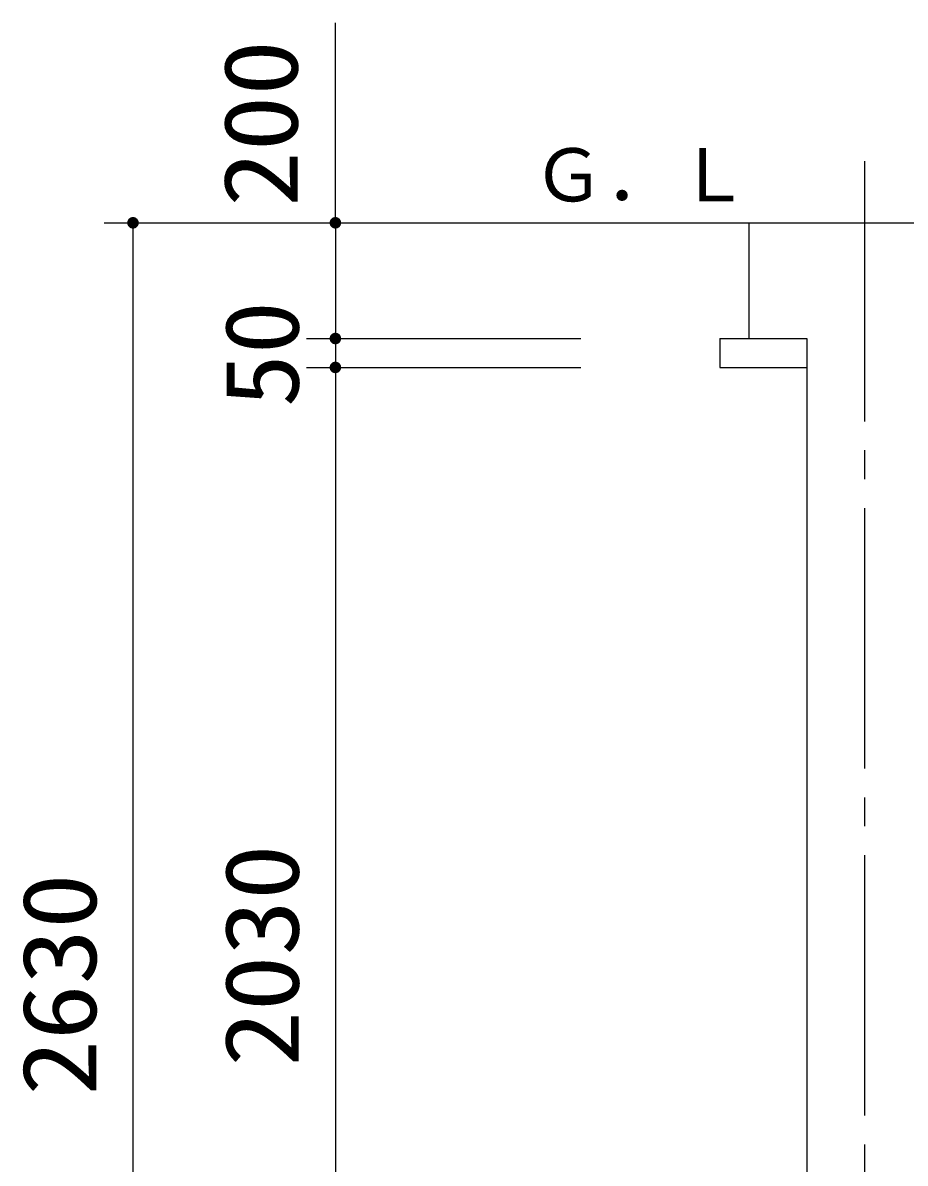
# Model space of a CAD drawing. Units: millimetres, scale not verified. Extents: x -14850 to 14850, y -10500 to 10500.
# Drawn here: x -2937 to -1411, y -5201 to -3229 of the extents above; entities that cross this region are included whole.
import ezdxf
from ezdxf.enums import TextEntityAlignment as Align

# ---------------------------------------------------------------- set-up
doc = ezdxf.new("R2010")
doc.units = ezdxf.units.MM
doc.header["$LTSCALE"] = 50
doc.linetypes.add('CHAIN2', pattern=[12, 9, -1, 1, -1])
doc.layers.add('0-0_機器', color=2, linetype='Continuous', lineweight=25)
doc.layers.add('0-5_製作', color=5, linetype='Continuous', lineweight=25)
doc.styles.add('ＭＳ ゴシック', font='')
doc.styles.get('ＭＳ ゴシック').set_extended_font_data('MS Gothic')

msp = doc.modelspace()

# ---------------------------------------------------------------- linework, layer by layer
at = {"layer": '0-0_機器', "linetype": 'CHAIN2'}
msp.add_line((-1481.57, -3468.2), (-1481.57, -6264.87), dxfattribs=at)
at = {"layer": '0-0_機器'}
for p, q in [((-2588.24, -3575), (1314.28, -3575)), ((-1681.57, -3575), (-1681.57, -3775)), ((-1731.57, -3775), (-1731.57, -3825)), ((-1731.57, -3775), (-1581.57, -3775)), ((-1581.57, -3775), (-1581.57, -5855)), ((-1731.57, -3825), (-1581.57, -3825))]:
    msp.add_line(p, q, dxfattribs=at)
at = {"layer": '0-5_製作', "color": 2}
for p, q in [((-2396.56, -3575), (-2396.56, -3229.28)), ((-2796.56, -3575), (-1971.91, -3575)), ((-2746.56, -3575), (-2746.56, -6205.01)), ((-2396.56, -3575), (-2396.56, -3775)), ((-2446.56, -3775), (-1971.91, -3775)), ((-2396.56, -3775), (-2396.56, -3825)), ((-2446.56, -3825), (-1971.91, -3825)), ((-2446.56, -3825), (-1971.91, -3825)), ((-2396.56, -3825), (-2396.56, -5855))]:
    msp.add_line(p, q, dxfattribs=at)
at = {"layer": '0-5_製作'}
for points in [[(-2754.27, -3568.63), (-2746.56, -3565), (-2746.56, -3575)], [(-2753.41, -3567.71), (-2746.56, -3565), (-2754.27, -3568.63)], [(-2752.44, -3566.91), (-2746.56, -3565), (-2753.41, -3567.71)], [(-2751.38, -3566.24), (-2746.56, -3565), (-2752.44, -3566.91)], [(-2750.24, -3565.71), (-2746.56, -3565), (-2751.38, -3566.24)], [(-2749.05, -3565.32), (-2746.56, -3565), (-2750.24, -3565.71)], [(-2747.82, -3565.08), (-2746.56, -3565), (-2749.05, -3565.32)], [(-2746.56, -3565), (-2736.56, -3575), (-2746.56, -3575)], [(-2746.56, -3565), (-2736.64, -3573.75), (-2736.56, -3575)], [(-2746.56, -3565), (-2736.88, -3572.52), (-2736.64, -3573.75)], [(-2746.56, -3565), (-2737.27, -3571.32), (-2736.88, -3572.52)], [(-2745.94, -3565.02), (-2737.27, -3571.32), (-2746.56, -3565)], [(-2744.69, -3565.18), (-2737.27, -3571.32), (-2745.94, -3565.02)], [(-2744.69, -3565.18), (-2737.8, -3570.19), (-2737.27, -3571.32)], [(-2743.47, -3565.49), (-2737.8, -3570.19), (-2744.69, -3565.18)], [(-2743.47, -3565.49), (-2738.47, -3569.13), (-2737.8, -3570.19)], [(-2742.31, -3565.96), (-2738.47, -3569.13), (-2743.47, -3565.49)], [(-2742.31, -3565.96), (-2739.27, -3568.16), (-2738.47, -3569.13)], [(-2741.2, -3566.56), (-2739.27, -3568.16), (-2742.31, -3565.96)], [(-2741.2, -3566.56), (-2740.19, -3567.3), (-2739.27, -3568.16)], [(-2404.27, -3568.63), (-2396.56, -3565), (-2396.56, -3575)], [(-2403.41, -3567.71), (-2396.56, -3565), (-2404.27, -3568.63)], [(-2402.44, -3566.91), (-2396.56, -3565), (-2403.41, -3567.71)], [(-2401.38, -3566.24), (-2396.56, -3565), (-2402.44, -3566.91)], [(-2400.24, -3565.71), (-2396.56, -3565), (-2401.38, -3566.24)], [(-2399.05, -3565.32), (-2396.56, -3565), (-2400.24, -3565.71)], [(-2397.82, -3565.08), (-2396.56, -3565), (-2399.05, -3565.32)], [(-2396.56, -3565), (-2386.56, -3575), (-2396.56, -3575)], [(-2396.56, -3565), (-2386.64, -3573.75), (-2386.56, -3575)], [(-2396.56, -3565), (-2386.88, -3572.52), (-2386.64, -3573.75)], [(-2396.56, -3565), (-2387.27, -3571.32), (-2386.88, -3572.52)], [(-2396.56, -3565), (-2387.8, -3570.19), (-2387.27, -3571.32)], [(-2395.94, -3565.02), (-2387.8, -3570.19), (-2396.56, -3565)], [(-2394.69, -3565.18), (-2387.8, -3570.19), (-2395.94, -3565.02)], [(-2394.69, -3565.18), (-2388.47, -3569.13), (-2387.8, -3570.19)], [(-2393.47, -3565.49), (-2388.47, -3569.13), (-2394.69, -3565.18)], [(-2393.47, -3565.49), (-2389.27, -3568.16), (-2388.47, -3569.13)], [(-2392.31, -3565.96), (-2389.27, -3568.16), (-2393.47, -3565.49)], [(-2392.31, -3565.96), (-2390.19, -3567.3), (-2389.27, -3568.16)], [(-2391.2, -3566.56), (-2390.19, -3567.3), (-2392.31, -3565.96)], [(-2756.54, -3574.38), (-2746.56, -3575), (-2756.56, -3575)], [(-2756.56, -3575), (-2746.56, -3575), (-2756.48, -3576.26)], [(-2756.39, -3573.13), (-2746.56, -3575), (-2756.54, -3574.38)], [(-2756.48, -3576.26), (-2746.56, -3575), (-2756.25, -3577.49)], [(-2756.07, -3571.91), (-2746.56, -3575), (-2756.39, -3573.13)], [(-2756.25, -3577.49), (-2746.56, -3575), (-2746.56, -3585)], [(-2756.25, -3577.49), (-2747.19, -3584.98), (-2755.86, -3578.69)], [(-2756.25, -3577.49), (-2746.56, -3585), (-2747.19, -3584.98)], [(-2755.61, -3570.75), (-2746.56, -3575), (-2756.07, -3571.91)], [(-2755.86, -3578.69), (-2748.44, -3584.83), (-2755.33, -3579.82)], [(-2755.86, -3578.69), (-2747.19, -3584.98), (-2748.44, -3584.83)], [(-2755.01, -3569.65), (-2746.56, -3575), (-2755.61, -3570.75)], [(-2755.33, -3579.82), (-2749.65, -3584.51), (-2754.65, -3580.88)], [(-2755.33, -3579.82), (-2748.44, -3584.83), (-2749.65, -3584.51)], [(-2754.27, -3568.63), (-2746.56, -3575), (-2755.01, -3569.65)], [(-2754.65, -3580.88), (-2750.82, -3584.05), (-2753.85, -3581.85)], [(-2754.65, -3580.88), (-2749.65, -3584.51), (-2750.82, -3584.05)], [(-2753.85, -3581.85), (-2751.92, -3583.45), (-2752.94, -3582.71)], [(-2753.85, -3581.85), (-2750.82, -3584.05), (-2751.92, -3583.45)], [(-2746.56, -3575), (-2745.31, -3584.93), (-2746.56, -3585)], [(-2746.56, -3575), (-2744.08, -3584.69), (-2745.31, -3584.93)], [(-2746.56, -3575), (-2742.88, -3584.3), (-2744.08, -3584.69)], [(-2746.56, -3575), (-2741.75, -3583.77), (-2742.88, -3584.3)], [(-2746.56, -3575), (-2740.69, -3583.09), (-2741.75, -3583.77)], [(-2746.56, -3575), (-2739.72, -3582.29), (-2740.69, -3583.09)], [(-2746.56, -3575), (-2738.86, -3581.38), (-2739.72, -3582.29)], [(-2746.56, -3575), (-2738.12, -3580.36), (-2738.86, -3581.38)], [(-2736.56, -3575), (-2738.12, -3580.36), (-2746.56, -3575)], [(-2736.56, -3575), (-2737.51, -3579.26), (-2738.12, -3580.36)], [(-2736.56, -3575), (-2737.05, -3578.09), (-2737.51, -3579.26)], [(-2736.56, -3575), (-2736.74, -3576.88), (-2737.05, -3578.09)], [(-2736.56, -3575), (-2736.58, -3575.63), (-2736.74, -3576.88)], [(-2406.54, -3574.38), (-2396.56, -3575), (-2406.56, -3575)], [(-2406.56, -3575), (-2396.56, -3575), (-2406.48, -3576.26)], [(-2406.39, -3573.13), (-2396.56, -3575), (-2406.54, -3574.38)], [(-2406.48, -3576.26), (-2396.56, -3575), (-2406.25, -3577.49)], [(-2406.07, -3571.91), (-2396.56, -3575), (-2406.39, -3573.13)], [(-2406.25, -3577.49), (-2396.56, -3575), (-2405.86, -3578.69)], [(-2405.61, -3570.75), (-2396.56, -3575), (-2406.07, -3571.91)], [(-2405.86, -3578.69), (-2396.56, -3575), (-2396.56, -3585)], [(-2405.86, -3578.69), (-2397.19, -3584.98), (-2405.33, -3579.82)], [(-2405.86, -3578.69), (-2396.56, -3585), (-2397.19, -3584.98)], [(-2405.01, -3569.65), (-2396.56, -3575), (-2405.61, -3570.75)], [(-2405.33, -3579.82), (-2398.44, -3584.83), (-2404.65, -3580.88)], [(-2405.33, -3579.82), (-2397.19, -3584.98), (-2398.44, -3584.83)], [(-2404.27, -3568.63), (-2396.56, -3575), (-2405.01, -3569.65)], [(-2404.65, -3580.88), (-2399.65, -3584.51), (-2403.85, -3581.85)], [(-2404.65, -3580.88), (-2398.44, -3584.83), (-2399.65, -3584.51)], [(-2403.85, -3581.85), (-2400.82, -3584.05), (-2402.94, -3582.71)], [(-2403.85, -3581.85), (-2399.65, -3584.51), (-2400.82, -3584.05)], [(-2402.94, -3582.71), (-2400.82, -3584.05), (-2401.92, -3583.45)], [(-2396.56, -3575), (-2395.31, -3584.93), (-2396.56, -3585)], [(-2396.56, -3575), (-2394.08, -3584.69), (-2395.31, -3584.93)], [(-2396.56, -3575), (-2392.88, -3584.3), (-2394.08, -3584.69)], [(-2396.56, -3575), (-2391.75, -3583.77), (-2392.88, -3584.3)], [(-2396.56, -3575), (-2390.69, -3583.09), (-2391.75, -3583.77)], [(-2396.56, -3575), (-2389.72, -3582.29), (-2390.69, -3583.09)], [(-2396.56, -3575), (-2388.86, -3581.38), (-2389.72, -3582.29)], [(-2396.56, -3575), (-2388.12, -3580.36), (-2388.86, -3581.38)], [(-2386.56, -3575), (-2388.12, -3580.36), (-2396.56, -3575)], [(-2386.56, -3575), (-2387.51, -3579.26), (-2388.12, -3580.36)], [(-2386.56, -3575), (-2387.05, -3578.09), (-2387.51, -3579.26)], [(-2386.56, -3575), (-2386.74, -3576.88), (-2387.05, -3578.09)], [(-2386.56, -3575), (-2386.58, -3575.63), (-2386.74, -3576.88)], [(-2404.27, -3768.63), (-2396.56, -3765), (-2396.56, -3775)], [(-2403.41, -3767.71), (-2396.56, -3765), (-2404.27, -3768.63)], [(-2402.44, -3766.91), (-2396.56, -3765), (-2403.41, -3767.71)], [(-2401.38, -3766.24), (-2396.56, -3765), (-2402.44, -3766.91)], [(-2400.24, -3765.71), (-2396.56, -3765), (-2401.38, -3766.24)], [(-2399.05, -3765.32), (-2396.56, -3765), (-2400.24, -3765.71)], [(-2397.82, -3765.08), (-2396.56, -3765), (-2399.05, -3765.32)], [(-2396.56, -3765), (-2386.56, -3775), (-2396.56, -3775)], [(-2396.56, -3765), (-2386.64, -3773.75), (-2386.56, -3775)], [(-2396.56, -3765), (-2386.88, -3772.52), (-2386.64, -3773.75)], [(-2396.56, -3765), (-2387.27, -3771.32), (-2386.88, -3772.52)], [(-2396.56, -3765), (-2387.8, -3770.19), (-2387.27, -3771.32)], [(-2395.94, -3765.02), (-2387.8, -3770.19), (-2396.56, -3765)], [(-2394.69, -3765.18), (-2387.8, -3770.19), (-2395.94, -3765.02)], [(-2406.54, -3774.38), (-2396.56, -3775), (-2406.56, -3775)], [(-2406.56, -3775), (-2396.56, -3775), (-2406.48, -3776.26)], [(-2406.39, -3773.13), (-2396.56, -3775), (-2406.54, -3774.38)], [(-2406.48, -3776.26), (-2396.56, -3775), (-2406.25, -3777.49)], [(-2406.07, -3771.91), (-2396.56, -3775), (-2406.39, -3773.13)], [(-2406.25, -3777.49), (-2396.56, -3775), (-2405.86, -3778.69)], [(-2405.61, -3770.75), (-2396.56, -3775), (-2406.07, -3771.91)], [(-2405.86, -3778.69), (-2396.56, -3775), (-2396.56, -3785)], [(-2405.86, -3778.69), (-2397.19, -3784.98), (-2405.33, -3779.82)], [(-2405.86, -3778.69), (-2396.56, -3785), (-2397.19, -3784.98)], [(-2405.01, -3769.65), (-2396.56, -3775), (-2405.61, -3770.75)], [(-2405.33, -3779.82), (-2398.44, -3784.83), (-2404.65, -3780.88)], [(-2405.33, -3779.82), (-2397.19, -3784.98), (-2398.44, -3784.83)], [(-2404.27, -3768.63), (-2396.56, -3775), (-2405.01, -3769.65)], [(-2404.65, -3780.88), (-2399.65, -3784.51), (-2403.85, -3781.85)], [(-2404.65, -3780.88), (-2398.44, -3784.83), (-2399.65, -3784.51)], [(-2403.85, -3781.85), (-2400.82, -3784.05), (-2402.94, -3782.71)], [(-2403.85, -3781.85), (-2399.65, -3784.51), (-2400.82, -3784.05)], [(-2402.94, -3782.71), (-2400.82, -3784.05), (-2401.92, -3783.45)], [(-2396.56, -3775), (-2395.31, -3784.93), (-2396.56, -3785)], [(-2396.56, -3775), (-2394.08, -3784.69), (-2395.31, -3784.93)], [(-2396.56, -3775), (-2392.88, -3784.3), (-2394.08, -3784.69)], [(-2396.56, -3775), (-2391.75, -3783.77), (-2392.88, -3784.3)], [(-2396.56, -3775), (-2390.69, -3783.09), (-2391.75, -3783.77)], [(-2396.56, -3775), (-2389.72, -3782.29), (-2390.69, -3783.09)], [(-2396.56, -3775), (-2388.86, -3781.38), (-2389.72, -3782.29)], [(-2396.56, -3775), (-2388.12, -3780.36), (-2388.86, -3781.38)], [(-2396.56, -3775), (-2387.51, -3779.26), (-2388.12, -3780.36)], [(-2386.56, -3775), (-2387.51, -3779.26), (-2396.56, -3775)], [(-2394.69, -3765.18), (-2388.47, -3769.13), (-2387.8, -3770.19)], [(-2393.47, -3765.49), (-2388.47, -3769.13), (-2394.69, -3765.18)], [(-2393.47, -3765.49), (-2389.27, -3768.16), (-2388.47, -3769.13)], [(-2392.31, -3765.96), (-2389.27, -3768.16), (-2393.47, -3765.49)], [(-2392.31, -3765.96), (-2390.19, -3767.3), (-2389.27, -3768.16)], [(-2391.2, -3766.56), (-2390.19, -3767.3), (-2392.31, -3765.96)], [(-2386.56, -3775), (-2387.05, -3778.09), (-2387.51, -3779.26)], [(-2386.56, -3775), (-2386.74, -3776.88), (-2387.05, -3778.09)], [(-2386.56, -3775), (-2386.58, -3775.63), (-2386.74, -3776.88)], [(-2406.39, -3823.13), (-2396.56, -3825), (-2406.54, -3824.38)], [(-2406.39, -3823.13), (-2396.56, -3825), (-2406.54, -3824.38)], [(-2406.07, -3821.91), (-2396.56, -3825), (-2406.39, -3823.13)], [(-2406.07, -3821.91), (-2396.56, -3825), (-2406.39, -3823.13)], [(-2405.61, -3820.75), (-2396.56, -3825), (-2406.07, -3821.91)], [(-2405.61, -3820.75), (-2396.56, -3825), (-2406.07, -3821.91)], [(-2405.01, -3819.65), (-2396.56, -3825), (-2405.61, -3820.75)], [(-2405.01, -3819.65), (-2396.56, -3825), (-2405.61, -3820.75)], [(-2405.01, -3819.65), (-2396.56, -3815), (-2396.56, -3825)], [(-2404.27, -3818.63), (-2396.56, -3815), (-2405.01, -3819.65)], [(-2405.01, -3819.65), (-2396.56, -3815), (-2396.56, -3825)], [(-2404.27, -3818.63), (-2396.56, -3815), (-2405.01, -3819.65)], [(-2403.41, -3817.71), (-2396.56, -3815), (-2404.27, -3818.63)], [(-2403.41, -3817.71), (-2396.56, -3815), (-2404.27, -3818.63)], [(-2402.44, -3816.91), (-2396.56, -3815), (-2403.41, -3817.71)], [(-2402.44, -3816.91), (-2396.56, -3815), (-2403.41, -3817.71)], [(-2401.38, -3816.24), (-2396.56, -3815), (-2402.44, -3816.91)], [(-2401.38, -3816.24), (-2396.56, -3815), (-2402.44, -3816.91)], [(-2400.24, -3815.71), (-2396.56, -3815), (-2401.38, -3816.24)], [(-2400.24, -3815.71), (-2396.56, -3815), (-2401.38, -3816.24)], [(-2399.05, -3815.32), (-2396.56, -3815), (-2400.24, -3815.71)], [(-2399.05, -3815.32), (-2396.56, -3815), (-2400.24, -3815.71)], [(-2397.82, -3815.08), (-2396.56, -3815), (-2399.05, -3815.32)], [(-2397.82, -3815.08), (-2396.56, -3815), (-2399.05, -3815.32)], [(-2396.56, -3815), (-2386.56, -3825), (-2396.56, -3825)], [(-2396.56, -3815), (-2386.64, -3823.75), (-2386.56, -3825)], [(-2396.56, -3815), (-2386.88, -3822.52), (-2386.64, -3823.75)], [(-2396.56, -3815), (-2387.27, -3821.32), (-2386.88, -3822.52)], [(-2396.56, -3815), (-2387.8, -3820.19), (-2387.27, -3821.32)], [(-2395.94, -3815.02), (-2387.8, -3820.19), (-2396.56, -3815)], [(-2396.56, -3815), (-2386.56, -3825), (-2396.56, -3825)], [(-2396.56, -3815), (-2386.64, -3823.75), (-2386.56, -3825)], [(-2396.56, -3815), (-2386.88, -3822.52), (-2386.64, -3823.75)], [(-2396.56, -3815), (-2387.27, -3821.32), (-2386.88, -3822.52)], [(-2396.56, -3815), (-2387.8, -3820.19), (-2387.27, -3821.32)], [(-2395.94, -3815.02), (-2387.8, -3820.19), (-2396.56, -3815)], [(-2395.94, -3815.02), (-2388.47, -3819.13), (-2387.8, -3820.19)], [(-2394.69, -3815.18), (-2388.47, -3819.13), (-2395.94, -3815.02)], [(-2395.94, -3815.02), (-2388.47, -3819.13), (-2387.8, -3820.19)], [(-2394.69, -3815.18), (-2388.47, -3819.13), (-2395.94, -3815.02)], [(-2394.69, -3815.18), (-2389.27, -3818.16), (-2388.47, -3819.13)], [(-2393.47, -3815.49), (-2389.27, -3818.16), (-2394.69, -3815.18)], [(-2394.69, -3815.18), (-2389.27, -3818.16), (-2388.47, -3819.13)], [(-2393.47, -3815.49), (-2389.27, -3818.16), (-2394.69, -3815.18)], [(-2393.47, -3815.49), (-2390.19, -3817.3), (-2389.27, -3818.16)], [(-2392.31, -3815.96), (-2390.19, -3817.3), (-2393.47, -3815.49)], [(-2393.47, -3815.49), (-2390.19, -3817.3), (-2389.27, -3818.16)], [(-2392.31, -3815.96), (-2390.19, -3817.3), (-2393.47, -3815.49)], [(-2392.31, -3815.96), (-2391.2, -3816.56), (-2390.19, -3817.3)], [(-2392.31, -3815.96), (-2391.2, -3816.56), (-2390.19, -3817.3)], [(-2406.54, -3824.38), (-2396.56, -3825), (-2406.56, -3825)], [(-2406.54, -3824.38), (-2396.56, -3825), (-2406.56, -3825)], [(-2406.56, -3825), (-2396.56, -3825), (-2406.48, -3826.26)], [(-2406.56, -3825), (-2396.56, -3825), (-2406.48, -3826.26)], [(-2406.48, -3826.26), (-2396.56, -3825), (-2406.25, -3827.49)], [(-2406.48, -3826.26), (-2396.56, -3825), (-2406.25, -3827.49)], [(-2406.25, -3827.49), (-2396.56, -3825), (-2405.86, -3828.69)], [(-2406.25, -3827.49), (-2396.56, -3825), (-2405.86, -3828.69)], [(-2405.86, -3828.69), (-2396.56, -3825), (-2396.56, -3835)], [(-2405.86, -3828.69), (-2396.56, -3825), (-2396.56, -3835)], [(-2405.86, -3828.69), (-2396.56, -3835), (-2405.33, -3829.82)], [(-2405.86, -3828.69), (-2396.56, -3835), (-2405.33, -3829.82)], [(-2405.33, -3829.82), (-2397.19, -3834.98), (-2404.65, -3830.88)], [(-2405.33, -3829.82), (-2396.56, -3835), (-2397.19, -3834.98)], [(-2405.33, -3829.82), (-2397.19, -3834.98), (-2404.65, -3830.88)], [(-2405.33, -3829.82), (-2396.56, -3835), (-2397.19, -3834.98)], [(-2404.65, -3830.88), (-2398.44, -3834.83), (-2403.85, -3831.85)], [(-2404.65, -3830.88), (-2397.19, -3834.98), (-2398.44, -3834.83)], [(-2404.65, -3830.88), (-2398.44, -3834.83), (-2403.85, -3831.85)], [(-2404.65, -3830.88), (-2397.19, -3834.98), (-2398.44, -3834.83)], [(-2403.85, -3831.85), (-2399.65, -3834.51), (-2402.94, -3832.71)], [(-2403.85, -3831.85), (-2398.44, -3834.83), (-2399.65, -3834.51)], [(-2403.85, -3831.85), (-2399.65, -3834.51), (-2402.94, -3832.71)], [(-2403.85, -3831.85), (-2398.44, -3834.83), (-2399.65, -3834.51)], [(-2402.94, -3832.71), (-2400.82, -3834.05), (-2401.92, -3833.45)], [(-2402.94, -3832.71), (-2399.65, -3834.51), (-2400.82, -3834.05)], [(-2402.94, -3832.71), (-2400.82, -3834.05), (-2401.92, -3833.45)], [(-2402.94, -3832.71), (-2399.65, -3834.51), (-2400.82, -3834.05)], [(-2396.56, -3825), (-2395.31, -3834.93), (-2396.56, -3835)], [(-2396.56, -3825), (-2394.08, -3834.69), (-2395.31, -3834.93)], [(-2396.56, -3825), (-2392.88, -3834.3), (-2394.08, -3834.69)], [(-2396.56, -3825), (-2391.75, -3833.77), (-2392.88, -3834.3)], [(-2396.56, -3825), (-2390.69, -3833.09), (-2391.75, -3833.77)], [(-2396.56, -3825), (-2389.72, -3832.29), (-2390.69, -3833.09)], [(-2396.56, -3825), (-2388.86, -3831.38), (-2389.72, -3832.29)], [(-2396.56, -3825), (-2388.12, -3830.36), (-2388.86, -3831.38)], [(-2396.56, -3825), (-2387.51, -3829.26), (-2388.12, -3830.36)], [(-2386.56, -3825), (-2387.51, -3829.26), (-2396.56, -3825)], [(-2396.56, -3825), (-2395.31, -3834.93), (-2396.56, -3835)], [(-2396.56, -3825), (-2394.08, -3834.69), (-2395.31, -3834.93)], [(-2396.56, -3825), (-2392.88, -3834.3), (-2394.08, -3834.69)], [(-2396.56, -3825), (-2391.75, -3833.77), (-2392.88, -3834.3)], [(-2396.56, -3825), (-2390.69, -3833.09), (-2391.75, -3833.77)], [(-2396.56, -3825), (-2389.72, -3832.29), (-2390.69, -3833.09)], [(-2396.56, -3825), (-2388.86, -3831.38), (-2389.72, -3832.29)], [(-2396.56, -3825), (-2388.12, -3830.36), (-2388.86, -3831.38)], [(-2396.56, -3825), (-2387.51, -3829.26), (-2388.12, -3830.36)], [(-2386.56, -3825), (-2387.51, -3829.26), (-2396.56, -3825)], [(-2386.56, -3825), (-2387.05, -3828.09), (-2387.51, -3829.26)], [(-2386.56, -3825), (-2387.05, -3828.09), (-2387.51, -3829.26)], [(-2386.56, -3825), (-2386.74, -3826.88), (-2387.05, -3828.09)], [(-2386.56, -3825), (-2386.74, -3826.88), (-2387.05, -3828.09)], [(-2386.56, -3825), (-2386.58, -3825.63), (-2386.74, -3826.88)], [(-2386.56, -3825), (-2386.58, -3825.63), (-2386.74, -3826.88)]]:
    msp.add_solid(points, dxfattribs=at)

# ---------------------------------------------------------------- texts
at = {"layer": '0-5_製作', "color": 4, "style": 'ＭＳ ゴシック'}
for s, width, p in [('200', 1.1, (-2423.45, -3547.38)), ('50', 1.05, (-2421.56, -3893.75)), ('2030', 1.1, (-2421.56, -5033.75)), ('2630', 1.1, (-2771.56, -5083.75))]:
    msp.add_text(s, height=128.4, rotation=90, dxfattribs=dict(at, width=width)).set_placement(p, align=Align.BOTTOM_LEFT)
msp.add_text('Ｇ．Ｌ', height=91.79, rotation=0.002, dxfattribs=at).set_placement((-2056.01, -3565.4), align=Align.BOTTOM_LEFT)

doc.saveas('drawing.dxf')
